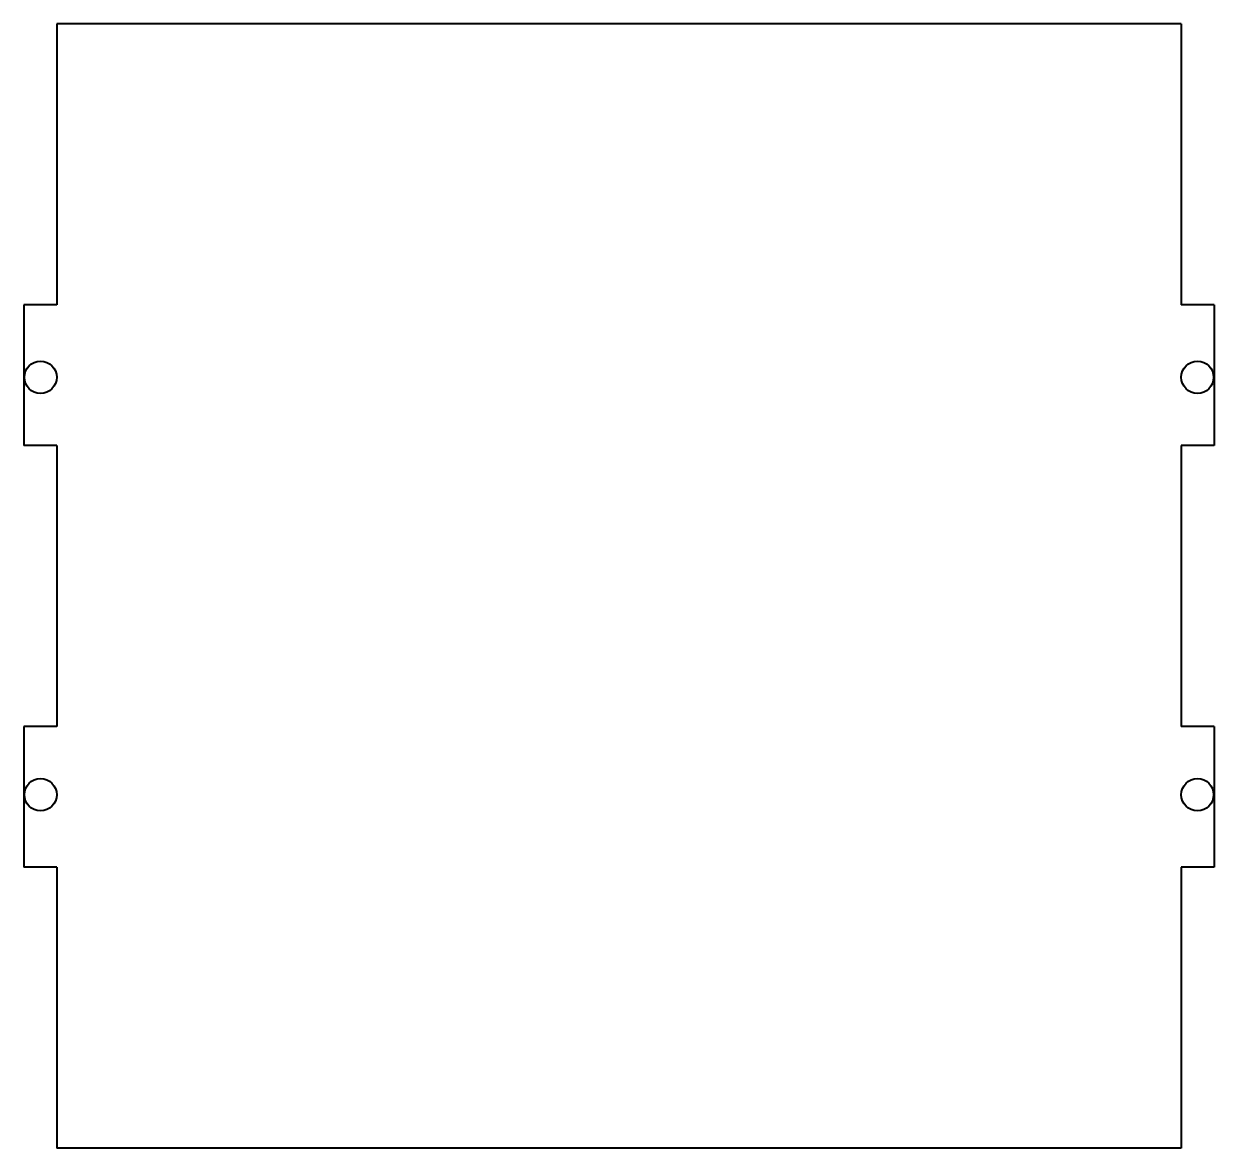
# Model space of a CAD drawing. Header units: inches. Extents: x -2.12 to 2.12, y -2 to 2.
import ezdxf

# ---------------------------------------------------------------- set-up
doc = ezdxf.new("R2010")
doc.units = ezdxf.units.IN
doc.header["$MEASUREMENT"] = 0
doc.layers.add('ModelSketch_Visible', color=7, linetype='Continuous', lineweight=40)

msp = doc.modelspace()

# ---------------------------------------------------------------- linework, layer by layer
at = {"layer": 'ModelSketch_Visible'}
for p, q in [((2, 2), (-2, 2)), ((-2, 2), (-2, 1)), ((2, 2), (2, 1)), ((-2, 1), (-2.117, 1)), ((-2.117, 1), (-2.117, 0.5)), ((2.117, 1), (2, 1)), ((2.117, 1), (2.117, 0.5)), ((-2, 0.5), (-2.117, 0.5)), ((-2, 0.5), (-2, -0.5)), ((2, 0.5), (2, -0.5)), ((2.117, 0.5), (2, 0.5)), ((-2, -0.5), (-2.117, -0.5)), ((-2.117, -0.5), (-2.117, -1)), ((2.117, -0.5), (2, -0.5)), ((2.117, -0.5), (2.117, -1)), ((-2, -1), (-2.117, -1)), ((-2, -1), (-2, -2)), ((2, -1), (2, -2)), ((2.117, -1), (2, -1)), ((2, -2), (-2, -2))]:
    msp.add_line(p, q, dxfattribs=at)
for centre in [(-2.0575, 0.7425), (2.0575, 0.7425), (-2.0575, -0.7425), (2.0575, -0.7425)]:
    msp.add_circle(centre, 0.0575, dxfattribs=at)

doc.saveas('drawing.dxf')
